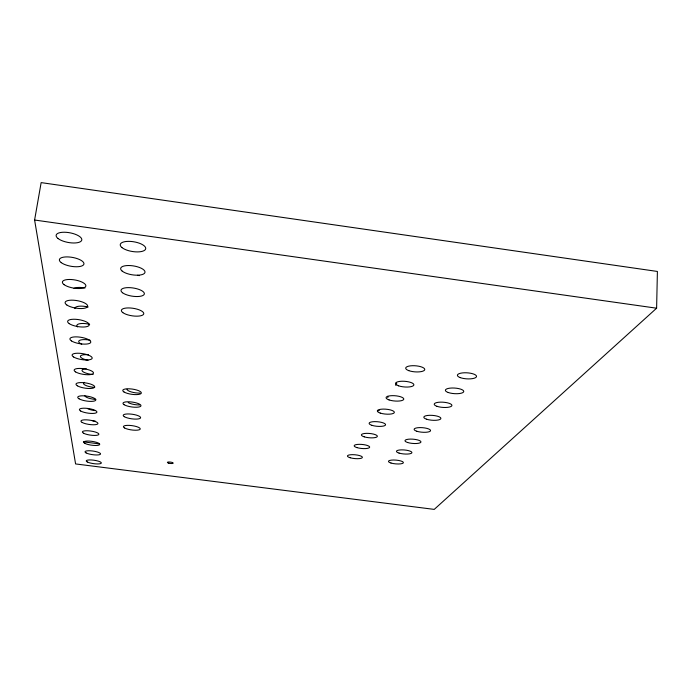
<?xml version="1.0" encoding="UTF-8"?>
<svg xmlns="http://www.w3.org/2000/svg" width="692" height="692" viewBox="0 0 692 692"><rect width="100%" height="100%" fill="white"/><g stroke="black" fill="none" stroke-linecap="round" stroke-linejoin="round"><path stroke-width="1.04" d="M656.613 308.2L657.4 271.454L41.148 182.61L34.6 220.021L75.592 463.934L434.239 509.39L656.613 308.2L34.6 220.021M83.403 441.851L99.466 443.909M379.545 409.949A7.967 2.301 5.1 0 1 377.789 410.884M387.459 396.3A8.226 2.448 4.9 0 1 387.779 397.597M396.265 383.031A8.512 2.621 4.8 0 1 395.495 385.185M88.048 360.316A9.411 2.803 8.9 0 1 80.384 356.38A9.411 2.803 8.9 0 1 88.472 354.788M93.083 374.51A9.1 2.621 8.8 0 1 82.668 371.483A9.1 2.621 8.8 0 1 86.249 368.715M94.674 387.364A8.814 2.457 8.6 0 1 85.436 385.262A8.814 2.457 8.6 0 1 84.511 382.391M95.73 399.422A8.538 2.31 8.5 0 1 84.891 395.755M139.957 393.091A8.754 2.457 8.1 0 1 126.999 389.241M94.622 410.564A8.287 2.18 8.4 0 1 87.434 408.531M95.617 421.255A8.045 2.059 8.3 0 1 91.629 420.468M139.637 404.941A8.486 2.31 8 0 1 128.21 402.597M73.983 288.348A10.89 3.728 9.6 0 1 85.021 288.01M74.883 308.554A10.484 3.46 9.4 0 1 88.152 307.014M137.457 275.304A11.228 4.031 9 0 1 139.377 275.632M77.582 326.918A10.095 3.218 9.2 0 1 79.416 323.769A10.095 3.218 9.2 0 1 89.649 324.323M81.734 344.201A9.74 2.993 9 0 1 79.701 340.334A9.74 2.993 9 0 1 90.038 340.196M168.761 463.164A2.924 0.683 7.3 0 0 173.19 463.13A2.924 0.683 7.3 0 0 168.926 461.988A2.924 0.683 7.3 0 0 168.761 463.164M350.135 457.741A7.525 1.903 5.3 0 0 362.314 457.654A7.525 1.903 5.3 0 0 352.323 454.661A7.525 1.903 5.3 0 0 350.135 457.741M390.971 463.026A7.525 1.894 4.9 0 0 403.28 462.957A7.525 1.894 4.9 0 0 393.54 460.007A7.525 1.894 4.9 0 0 390.971 463.026M356.96 447.612A7.768 2.024 5.2 0 0 369.554 447.482A7.768 2.024 5.2 0 0 359.286 444.333A7.768 2.024 5.2 0 0 356.96 447.612M399.042 453.078A7.759 2.007 4.8 0 0 411.766 452.975A7.759 2.007 4.8 0 0 401.767 449.869A7.759 2.007 4.8 0 0 399.042 453.078M364.226 436.834A8.019 2.154 5.1 0 0 377.244 436.652A8.019 2.154 5.1 0 0 366.699 433.348A8.019 2.154 5.1 0 0 364.226 436.834M407.623 442.508A8.01 2.137 4.6 0 0 420.788 442.352A8.01 2.137 4.6 0 0 410.52 439.091A8.01 2.137 4.6 0 0 407.623 442.508M371.967 425.338A8.287 2.301 5 0 0 385.453 425.104A8.287 2.301 5 0 0 374.606 421.627A8.287 2.301 5 0 0 371.967 425.338M416.766 431.237A8.287 2.284 4.5 0 0 430.407 431.029A8.287 2.284 4.5 0 0 419.862 427.595A8.287 2.284 4.5 0 0 416.766 431.237M380.228 413.072A8.572 2.465 4.9 0 0 394.224 412.769A8.572 2.465 4.9 0 0 383.057 409.093A8.572 2.465 4.9 0 0 380.228 413.072M426.531 419.205A8.572 2.439 4.3 0 0 440.692 418.937A8.572 2.439 4.3 0 0 429.844 415.304A8.572 2.439 4.3 0 0 426.531 419.205M389.086 399.933A8.875 2.638 4.7 0 0 403.618 399.561A8.875 2.638 4.7 0 0 392.113 395.66A8.875 2.638 4.7 0 0 389.086 399.933M436.989 406.316A8.884 2.612 4.1 0 0 451.694 405.979A8.884 2.612 4.1 0 0 440.545 402.138A8.884 2.612 4.1 0 0 436.989 406.316M398.583 385.825A9.212 2.837 4.5 0 0 413.695 385.375A9.212 2.837 4.5 0 0 401.844 381.24A9.212 2.837 4.5 0 0 398.583 385.825M448.208 392.494A9.221 2.803 3.9 0 0 463.51 392.079A9.221 2.803 3.9 0 0 452.023 388.004A9.221 2.803 3.9 0 0 448.208 392.494M408.808 370.652A9.567 3.053 4.3 0 0 424.551 370.108A9.567 3.053 4.3 0 0 412.32 365.713A9.567 3.053 4.3 0 0 408.808 370.652M460.275 377.624A9.576 3.019 3.6 0 0 476.226 377.123A9.576 3.019 3.6 0 0 464.393 372.78A9.576 3.019 3.6 0 0 460.275 377.624M77.366 385.807A9.472 2.63 8.7 0 0 93.593 387.97A9.472 2.63 8.7 0 0 85.107 382.849A9.472 2.63 8.7 0 0 77.366 385.807M79.061 398.817A9.16 2.465 8.6 0 0 94.761 400.893A9.16 2.465 8.6 0 0 86.569 396.075A9.16 2.465 8.6 0 0 79.061 398.817M80.661 411.005A8.866 2.31 8.4 0 0 95.859 413.003A8.866 2.31 8.4 0 0 87.936 408.462A8.866 2.31 8.4 0 0 80.661 411.005M124.145 404.716A9.091 2.457 8 0 0 139.749 406.784A9.091 2.457 8 0 0 132.042 402.043A9.091 2.457 8 0 0 124.145 404.716M82.158 422.449A8.589 2.171 8.3 0 0 96.889 424.378A8.589 2.171 8.3 0 0 89.216 420.079A8.589 2.171 8.3 0 0 82.158 422.449M124.318 416.688A8.806 2.31 7.9 0 0 139.429 418.677A8.806 2.31 7.9 0 0 131.964 414.205A8.806 2.31 7.9 0 0 124.318 416.688M83.568 433.209A8.339 2.041 8.2 0 0 97.857 435.069A8.339 2.041 8.2 0 0 90.427 431.004A8.339 2.041 8.2 0 0 83.568 433.209M84.891 443.356A8.088 1.929 8.1 0 0 98.774 445.146A8.088 1.929 8.1 0 0 91.56 441.297A8.088 1.929 8.1 0 0 84.891 443.356M124.482 427.924A8.538 2.171 7.9 0 0 139.127 429.844A8.538 2.171 7.9 0 0 131.887 425.615A8.538 2.171 7.9 0 0 124.482 427.924M86.145 452.931A7.863 1.825 8.1 0 0 99.631 454.661A7.863 1.825 8.1 0 0 92.633 451.002A7.863 1.825 8.1 0 0 86.145 452.931M87.33 461.979A7.647 1.721 8 0 0 100.452 463.657A7.647 1.721 8 0 0 93.645 460.18A7.647 1.721 8 0 0 87.33 461.979M123.963 391.949A9.403 2.63 8.1 0 0 140.095 394.094A9.403 2.63 8.1 0 0 132.129 389.06A9.403 2.63 8.1 0 0 123.963 391.949M58.076 238.541A13.053 4.913 10.5 0 0 80.341 241.742A13.053 4.913 10.5 0 0 68.517 232.564A13.053 4.913 10.5 0 0 58.076 238.541M61.233 262.631A12.456 4.489 10.1 0 0 82.512 265.65A12.456 4.489 10.1 0 0 71.233 257.216A12.456 4.489 10.1 0 0 61.233 262.631M64.122 284.68A11.92 4.126 9.8 0 0 84.493 287.543A11.92 4.126 9.8 0 0 73.724 279.767A11.92 4.126 9.8 0 0 64.122 284.68M122.216 271.126A12.318 4.489 9.1 0 0 143.322 274.127A12.318 4.489 9.1 0 0 132.942 265.84A12.318 4.489 9.1 0 0 122.216 271.126M66.778 304.947A11.427 3.797 9.6 0 0 86.318 307.672A11.427 3.797 9.6 0 0 76.008 300.466A11.427 3.797 9.6 0 0 66.778 304.947M122.527 292.742A11.799 4.117 8.9 0 0 142.742 295.579A11.799 4.117 8.9 0 0 132.795 287.933A11.799 4.117 8.9 0 0 122.527 292.742M69.226 323.64A10.977 3.512 9.4 0 0 87.996 326.226A10.977 3.512 9.4 0 0 78.118 319.54A10.977 3.512 9.4 0 0 69.226 323.64M71.484 340.931A10.553 3.252 9.2 0 0 89.553 343.396A10.553 3.252 9.2 0 0 80.064 337.16A10.553 3.252 9.2 0 0 71.484 340.931M122.813 312.611A11.314 3.797 8.7 0 0 142.215 315.31A11.314 3.797 8.7 0 0 132.665 308.225A11.314 3.797 8.7 0 0 122.813 312.611M73.586 356.968A10.172 3.019 9 0 0 90.998 359.33A10.172 3.019 9 0 0 81.864 353.508A10.172 3.019 9 0 0 73.586 356.968M75.54 371.889A9.809 2.82 8.8 0 0 92.339 374.147A9.809 2.82 8.8 0 0 83.542 368.698A9.809 2.82 8.8 0 0 75.54 371.889M121.87 247.52A12.897 4.913 9.3 0 0 143.953 250.694A12.897 4.913 9.3 0 0 133.106 241.681A12.897 4.913 9.3 0 0 121.87 247.52"/></g></svg>
